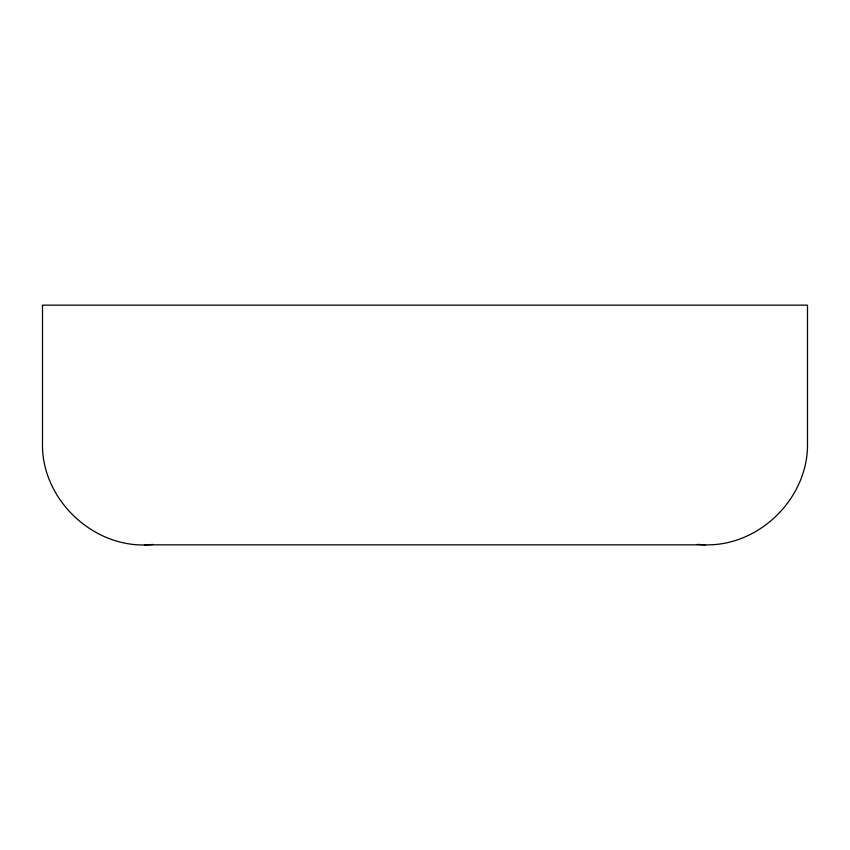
<?xml version="1.0" encoding="UTF-8"?>
<svg xmlns="http://www.w3.org/2000/svg" width="850" height="850" viewBox="0 0 850 850"><rect width="100%" height="100%" fill="white"/><g stroke="black" fill="none" stroke-linecap="round" stroke-linejoin="round"><path stroke-width="1.27" d="M144.5 544.85L705.5 544.85C760.017 546.093 808.743 497.367 807.5 442.85L807.5 305.15L42.5 305.15L42.5 442.85C40.991 500.363 95.54 550.811 152.788 544.414M697.213 544.414L705.5 544.85"/></g></svg>
